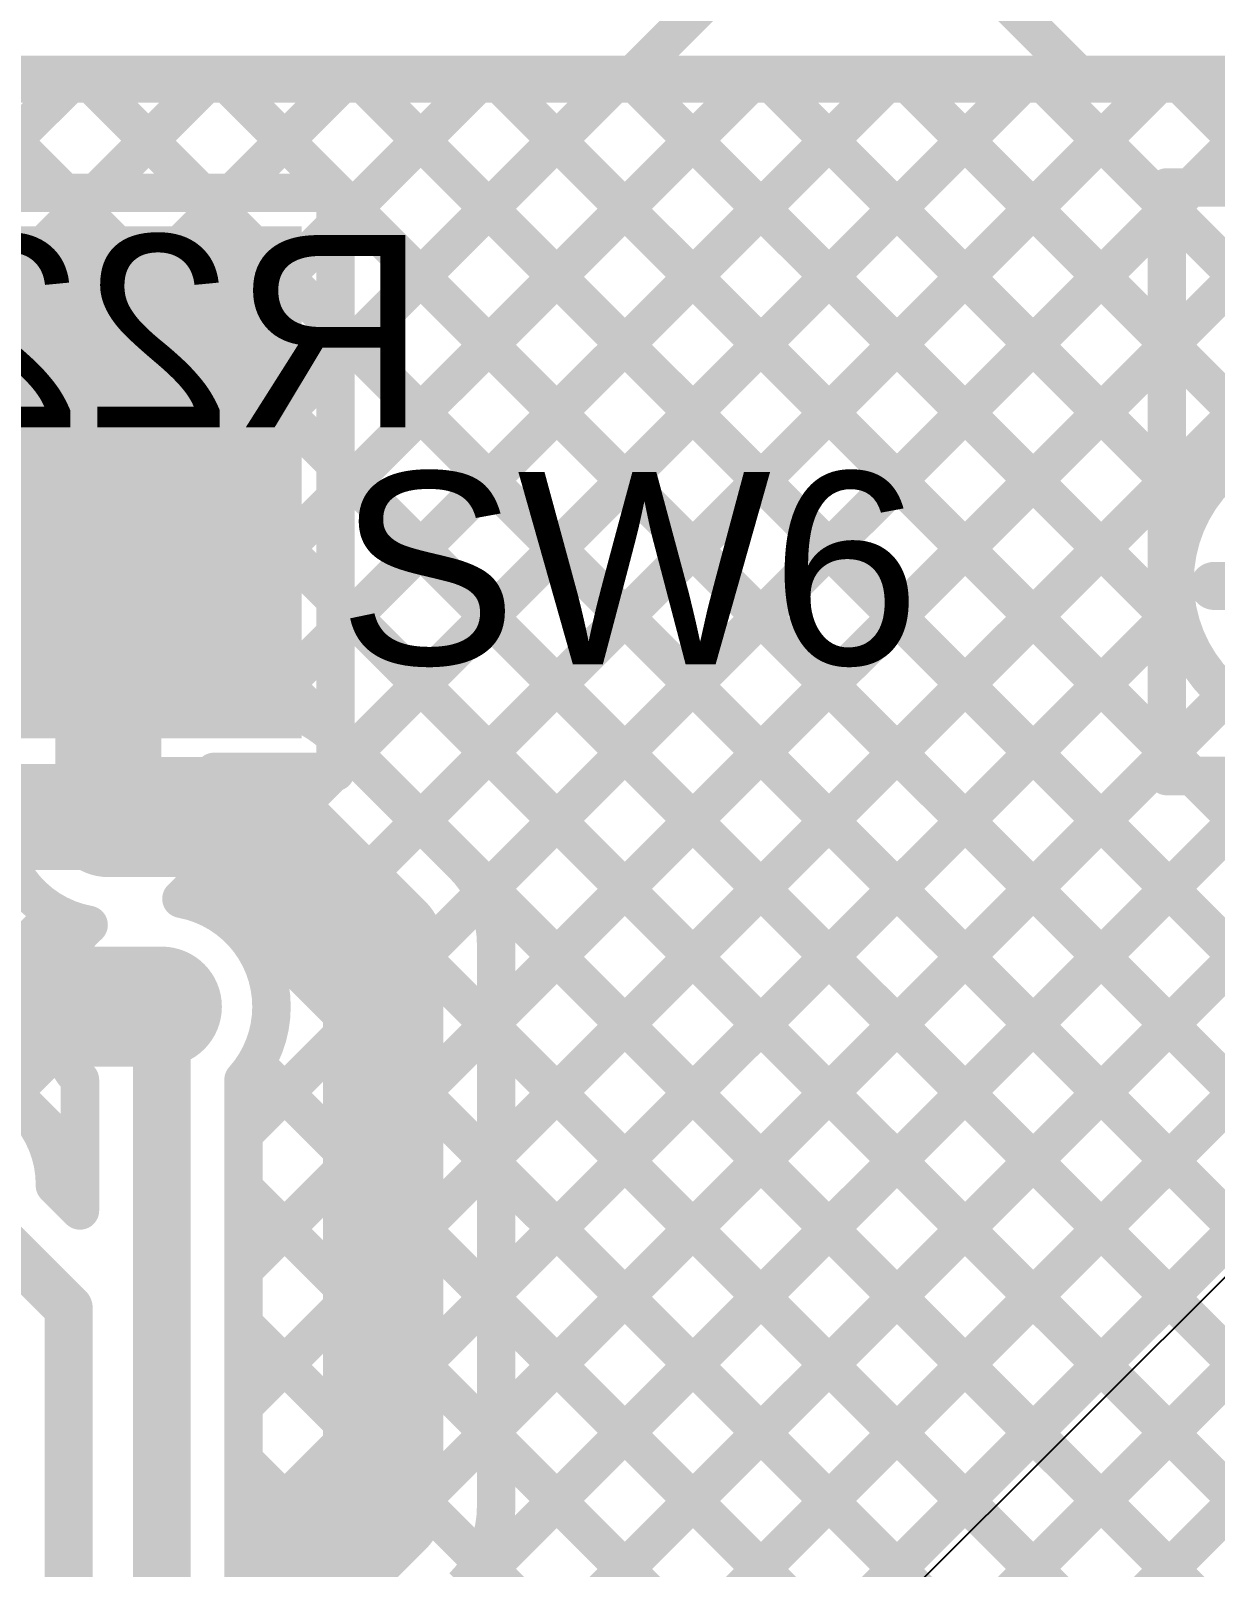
# Model space of a CAD drawing. Header units: millimetres. Extents: x 0 to 214, y 0 to 214.
# Drawn here: x 3.1058 to 3.3519, y 3.4104 to 3.7299 of the extents above; entities that cross this region are included whole.
import ezdxf

# ---------------------------------------------------------------- set-up
doc = ezdxf.new("R2010")
doc.units = ezdxf.units.MM
doc.header["$MEASUREMENT"] = 0
for name, color, linetype in [('BottomLayer', 5, 'Continuous'), ('BottomOverlay', 54, 'Continuous'), ('BottomSolder', 6, 'Continuous'), ('TopLayer', 1, 'Continuous'), ('TopOverlay', 2, 'Continuous'), ('TopPaste', 8, 'Continuous'), ('TopSolder', 216, 'Continuous'), ('ViaHoleLayer', 16, 'Continuous')]:
    doc.layers.add(name, color=color, linetype=linetype)
doc.styles.add('Arial', font='', dxfattribs={"height": 0.2})
doc.styles.get('Arial').set_extended_font_data('Arial')

# ---------------------------------------------------------------- blocks, each defined once
blk = doc.blocks.new('TL3300CF160Q_149')
at = {"layer": 'TopOverlay', "const_width": 0.00787}
blk.add_lwpolyline([(-0.186, 0.241), (-0.222, 0.205)], dxfattribs=at)
at = {"layer": 'TopOverlay', "const_width": 0.00394}
blk.add_lwpolyline([(-0.22397, 0.205, 1), (-0.22003, 0.205, 1)], format="xyb", close=True, dxfattribs=at)
blk = doc.blocks.new('TL3300CF160Q_182')
at = {"layer": 'TopLayer'}
blk.add_hatch(color=1, dxfattribs=at).paths.add_polyline_path([(-0.25591, -0.13386), (-0.35433, -0.13386), (-0.35433, -0.06299), (-0.25591, -0.06299)])
at = {"layer": 'TopPaste'}
blk.add_hatch(color=8, dxfattribs=at).paths.add_polyline_path([(-0.25591, -0.13386), (-0.35433, -0.13386), (-0.35433, -0.06299), (-0.25591, -0.06299)])
at = {"layer": 'TopSolder'}
blk.add_hatch(color=216, dxfattribs=at).paths.add_polyline_path([(-0.25191, -0.13786), (-0.35833, -0.13786), (-0.35833, -0.05899), (-0.25191, -0.05899)])
at = {"layer": 'TopOverlay', "const_width": 0.00787}
blk.add_lwpolyline([(-0.222, -0.205), (-0.186, -0.241)], dxfattribs=at)
at = {"layer": 'TopOverlay', "const_width": 0.00394}
blk.add_lwpolyline([(-0.22397, -0.205, 1), (-0.22003, -0.205, 1)], format="xyb", close=True, dxfattribs=at)

msp = doc.modelspace()

# ---------------------------------------------------------------- hatches: boundary and pattern name
at = {"layer": 'BottomLayer'}
h = msp.add_hatch(color=5, dxfattribs=at)
edge = h.paths.add_edge_path()
edge.add_arc((3.1219, 3.56645), 0.01181, 0, 360)
h = msp.add_hatch(color=5, dxfattribs=at)
edge = h.paths.add_edge_path()
edge.add_arc((3.133, 3.527), 0.01181, 0, 360)
at = {"layer": 'BottomSolder'}
h = msp.add_hatch(color=6, dxfattribs=at)
edge = h.paths.add_edge_path()
edge.add_arc((3.133, 3.527), 0.00991, 0, 360)
at = {"layer": 'TopLayer'}
h = msp.add_hatch(color=1, dxfattribs=at)
edge = h.paths.add_edge_path()
edge.add_arc((3.1219, 3.56645), 0.01181, 0, 360)
h = msp.add_hatch(color=1, dxfattribs=at)
edge = h.paths.add_edge_path()
edge.add_arc((3.133, 3.527), 0.01181, 0, 360)
at = {"layer": 'TopSolder'}
h = msp.add_hatch(color=216, dxfattribs=at)
edge = h.paths.add_edge_path()
edge.add_arc((3.133, 3.527), 0.00991, 0, 360)
at = {"layer": 'ViaHoleLayer'}
h = msp.add_hatch(color=16, dxfattribs=at)
edge = h.paths.add_edge_path()
edge.add_arc((3.1219, 3.56645), 0.00591, 0, 360)
h = msp.add_hatch(color=16, dxfattribs=at)
edge = h.paths.add_edge_path()
edge.add_arc((3.133, 3.527), 0.00591, 0, 360)

# ---------------------------------------------------------------- linework, layer by layer
at = {"layer": 'BottomLayer'}
for points, const_width in [([(3.02777, 3.72077), (3.46199, 3.72077)], 0.008), ([(3.05998, 3.72077), (3.41104, 3.36971)], 0.008), ([(3.0779, 3.68301), (3.11566, 3.72077)], 0.008), ([(3.0779, 3.62644), (3.17223, 3.72077)], 0.008), ([(3.0779, 3.59816), (3.20051, 3.72077)], 0.008), ([(3.0779, 3.65472), (3.14394, 3.72077)], 0.008), ([(3.08826, 3.72077), (3.62003, 3.189)], 0.008), ([(3.09647, 3.58845), (3.2288, 3.72077)], 0.008), ([(3.11655, 3.72077), (3.60664, 3.23068)], 0.008), ([(3.12625, 3.58995), (3.25708, 3.72077)], 0.008), ([(3.14483, 3.72077), (3.60664, 3.25896)], 0.008), ([(3.15446, 3.58987), (3.28537, 3.72077)], 0.008), ([(3.17256, 3.57968), (3.31365, 3.72077)], 0.008), ([(3.17311, 3.72077), (3.60664, 3.28725)], 0.008), ([(3.1867, 3.56554), (3.34193, 3.72077)], 0.008), ([(3.2, 3.55055), (3.37022, 3.72077)], 0.008), ([(3.2014, 3.72077), (3.60664, 3.31553)], 0.008), ([(3.2025, 3.52477), (3.3985, 3.72077)], 0.008), ([(3.2025, 3.49649), (3.42679, 3.72077)], 0.008), ([(3.22968, 3.72077), (3.34523, 3.60523)], 0.008), ([(3.25797, 3.72077), (3.3477, 3.63104)], 0.008), ([(3.28625, 3.72077), (3.36285, 3.64418)], 0.008), ([(3.31454, 3.72077), (3.38886, 3.64645)], 0.008), ([(3.34282, 3.72077), (3.41715, 3.64645)], 0.008), ([(3.0779, 3.67457), (3.38247, 3.37)], 0.008), ([(3.0779, 3.64629), (3.13424, 3.58995)], 0.008), ([(3.0779, 3.61801), (3.10746, 3.58845)], 0.008), ([(3.35174, 3.6145), (3.37355, 3.6145)], 0.01), ([(3.2025, 3.4682), (3.34403, 3.60973)], 0.008), ([(3.2025, 3.43992), (3.35441, 3.59183)], 0.008), ([(3.0779, 3.58845), (3.11363, 3.58845)], 0.008), ([(3.1219, 3.58995), (3.15255, 3.58995)], 0.008), ([(3.16087, 3.37), (3.37531, 3.58445)], 0.008), ([(3.18915, 3.37), (3.4036, 3.58445)], 0.008), ([(3.21744, 3.37), (3.43188, 3.58445)], 0.008), ([(3.24572, 3.37), (3.46017, 3.58445)], 0.008), ([(3.16919, 3.58305), (3.1956, 3.55663)], 0.008), ([(3.274, 3.37), (3.48795, 3.58395)], 0.008), ([(3.274, 3.37), (3.48795, 3.58395)], 0.008), ([(3.30229, 3.37), (3.51623, 3.58395)], 0.008), ([(3.1219, 3.56645), (3.15255, 3.56645)], 0.025), ([(3.15255, 3.56645), (3.179, 3.54)], 0.025), ([(3.0659, 3.56645), (3.1219, 3.56645)], 0.022), ([(3.179, 3.423), (3.179, 3.54)], 0.025), ([(3.2025, 3.423), (3.2025, 3.54)], 0.008), ([(2.153, 3.527), (3.133, 3.527)], 0.025), ([(3.2025, 3.52169), (3.35419, 3.37)], 0.008), ([(3.2025, 3.4934), (3.3259, 3.37)], 0.008), ([(3.2025, 3.46512), (3.29762, 3.37)], 0.008), ([(3.2025, 3.43683), (3.26933, 3.37)], 0.008), ([(3.149, 3.393), (3.179, 3.423)], 0.025), ([(3.19951, 3.41154), (3.24105, 3.37)], 0.008)]:
    msp.add_lwpolyline(points, dxfattribs=dict(at, const_width=const_width))
for points, const_width in [([(3.11366, 3.72077, 1), (3.11766, 3.72077, 1)], 0.004), ([(3.11455, 3.72077, 1), (3.11855, 3.72077, 1)], 0.004), ([(3.14194, 3.72077, 1), (3.14594, 3.72077, 1)], 0.004), ([(3.14283, 3.72077, 1), (3.14683, 3.72077, 1)], 0.004), ([(3.17023, 3.72077, 1), (3.17423, 3.72077, 1)], 0.004), ([(3.17111, 3.72077, 1), (3.17511, 3.72077, 1)], 0.004), ([(3.19851, 3.72077, 1), (3.20251, 3.72077, 1)], 0.004), ([(3.1994, 3.72077, 1), (3.2034, 3.72077, 1)], 0.004), ([(3.2268, 3.72077, 1), (3.2308, 3.72077, 1)], 0.004), ([(3.22768, 3.72077, 1), (3.23168, 3.72077, 1)], 0.004), ([(3.25508, 3.72077, 1), (3.25908, 3.72077, 1)], 0.004), ([(3.25597, 3.72077, 1), (3.25997, 3.72077, 1)], 0.004), ([(3.28337, 3.72077, 1), (3.28737, 3.72077, 1)], 0.004), ([(3.28425, 3.72077, 1), (3.28825, 3.72077, 1)], 0.004), ([(3.31165, 3.72077, 1), (3.31565, 3.72077, 1)], 0.004), ([(3.31254, 3.72077, 1), (3.31654, 3.72077, 1)], 0.004), ([(3.33993, 3.72077, 1), (3.34393, 3.72077, 1)], 0.004), ([(3.34082, 3.72077, 1), (3.34482, 3.72077, 1)], 0.004), ([(3.3457, 3.63104, 1), (3.3497, 3.63104, 1)], 0.004), ([(3.34924, 3.6145, 1), (3.35424, 3.6145, 1)], 0.005), ([(3.34203, 3.60973, 1), (3.34603, 3.60973, 1)], 0.004), ([(3.34323, 3.60523, 1), (3.34723, 3.60523, 1)], 0.004), ([(3.35241, 3.59183, 1), (3.35641, 3.59183, 1)], 0.004), ([(3.10546, 3.58845, 1), (3.10946, 3.58845, 1)], 0.004), ([(3.11163, 3.58845, 1), (3.11563, 3.58845, 1)], 0.004), ([(3.11163, 3.58845, 1), (3.11563, 3.58845, 1)], 0.004), ([(3.1199, 3.58995, 1), (3.1239, 3.58995, 1)], 0.004), ([(3.1199, 3.58995, 1), (3.1239, 3.58995, 1)], 0.004), ([(3.12425, 3.58995, 1), (3.12825, 3.58995, 1)], 0.004), ([(3.13224, 3.58995, 1), (3.13624, 3.58995, 1)], 0.004), ([(3.15055, 3.58995, 1), (3.15455, 3.58995, 1)], 0.004), ([(3.15055, 3.58995, 1), (3.15455, 3.58995, 1)], 0.004), ([(3.15055, 3.58995, 1), (3.15455, 3.58995, 1)], 0.004), ([(3.15246, 3.58987, 1), (3.15646, 3.58987, 1)], 0.004), ([(3.16717, 3.58306, 1), (3.17117, 3.58306, 1)], 0.004), ([(3.16719, 3.58305, 1), (3.17119, 3.58305, 1)], 0.004), ([(3.16719, 3.58305, 1), (3.17119, 3.58305, 1)], 0.004), ([(3.17056, 3.57968, 1), (3.17456, 3.57968, 1)], 0.004), ([(3.11565, 3.56645, 1), (3.12815, 3.56645, 1)], 0.0125), ([(3.1463, 3.56645, 1), (3.1588, 3.56645, 1)], 0.0125), ([(3.1463, 3.56645, 1), (3.1588, 3.56645, 1)], 0.0125), ([(3.1164, 3.56645, 1), (3.1274, 3.56645, 1)], 0.011), ([(3.1847, 3.56554, 1), (3.1887, 3.56554, 1)], 0.004), ([(3.1936, 3.55663, 1), (3.1976, 3.55663, 1)], 0.004), ([(3.1936, 3.55663, 1), (3.1976, 3.55663, 1)], 0.004), ([(3.19362, 3.55662, 1), (3.19762, 3.55662, 1)], 0.004), ([(3.198, 3.55055, 1), (3.202, 3.55055, 1)], 0.004), ([(3.17275, 3.54, 1), (3.18525, 3.54, 1)], 0.0125), ([(3.17275, 3.54, 1), (3.18525, 3.54, 1)], 0.0125), ([(3.2005, 3.54, 1), (3.2045, 3.54, 1)], 0.004), ([(3.2005, 3.54, 1), (3.2045, 3.54, 1)], 0.004), ([(3.2005, 3.54, 1), (3.2045, 3.54, 1)], 0.004), ([(3.12675, 3.527, 1), (3.13925, 3.527, 1)], 0.0125), ([(3.2005, 3.52477, 1), (3.2045, 3.52477, 1)], 0.004), ([(3.2005, 3.52169, 1), (3.2045, 3.52169, 1)], 0.004), ([(3.2005, 3.49649, 1), (3.2045, 3.49649, 1)], 0.004), ([(3.2005, 3.4934, 1), (3.2045, 3.4934, 1)], 0.004), ([(3.2005, 3.4682, 1), (3.2045, 3.4682, 1)], 0.004), ([(3.2005, 3.46512, 1), (3.2045, 3.46512, 1)], 0.004), ([(3.2005, 3.43992, 1), (3.2045, 3.43992, 1)], 0.004), ([(3.2005, 3.43683, 1), (3.2045, 3.43683, 1)], 0.004), ([(3.17275, 3.423, 1), (3.18525, 3.423, 1)], 0.0125), ([(3.17275, 3.423, 1), (3.18525, 3.423, 1)], 0.0125), ([(3.2005, 3.423, 1), (3.2045, 3.423, 1)], 0.004), ([(3.2005, 3.423, 1), (3.2045, 3.423, 1)], 0.004), ([(3.2005, 3.423, 1), (3.2045, 3.423, 1)], 0.004), ([(3.19751, 3.41154, 1), (3.20151, 3.41154, 1)], 0.004)]:
    msp.add_lwpolyline(points, format="xyb", close=True, dxfattribs=dict(at, const_width=const_width))
at = {"layer": 'BottomLayer', "const_width": 0.008}
for points in [[(3.37449, 3.58445, -1), (3.37449, 3.64645)], [(3.11363, 3.58845, -0.090048), (3.1219, 3.58995)], [(3.15255, 3.58995, -0.199188), (3.16919, 3.58305)], [(3.15255, 3.58995, -0.198912), (3.16917, 3.58306)], [(3.1956, 3.55663, -0.199188), (3.2025, 3.54)], [(3.19562, 3.55662, -0.198912), (3.2025, 3.54)], [(3.2025, 3.423, -0.199188), (3.1956, 3.40637)], [(3.2025, 3.423, -0.198912), (3.19562, 3.40638)]]:
    msp.add_lwpolyline(points, format="xyb", dxfattribs=at)
at = {"layer": 'BottomSolder'}
msp.add_line((0.01449, 0.13433), (214.06023, 213.98652), dxfattribs=at)
at = {"layer": 'TopLayer'}
for points, const_width in [([(2.98598, 3.719), (3.39111, 3.719)], 0.008), ([(3.09003, 3.719), (3.11278, 3.69625)], 0.008), ([(3.09114, 3.69625), (3.11389, 3.719)], 0.008), ([(3.11832, 3.719), (3.14107, 3.69625)], 0.008), ([(3.11942, 3.69625), (3.14217, 3.719)], 0.008), ([(3.1466, 3.719), (3.4976, 3.368)], 0.008), ([(3.14771, 3.69625), (3.17046, 3.719)], 0.008), ([(3.15482, 3.53366), (3.34016, 3.719)], 0.008), ([(3.1691, 3.66108), (3.22702, 3.719)], 0.008), ([(3.1691, 3.68936), (3.19874, 3.719)], 0.008), ([(3.1691, 3.63279), (3.25531, 3.719)], 0.008), ([(3.1691, 3.60451), (3.28359, 3.719)], 0.008), ([(3.1691, 3.57622), (3.31188, 3.719)], 0.008), ([(3.17489, 3.719), (3.52589, 3.368)], 0.008), ([(3.20317, 3.719), (3.34188, 3.58029)], 0.008), ([(3.23146, 3.719), (3.34188, 3.60857)], 0.008), ([(3.25974, 3.719), (3.34188, 3.63686)], 0.008), ([(3.28802, 3.719), (3.34188, 3.66514)], 0.008), ([(3.31631, 3.719), (3.34188, 3.69343)], 0.008), ([(3.34459, 3.719), (3.36624, 3.69735)], 0.008), ([(3.3468, 3.69735), (3.36845, 3.719)], 0.008), ([(3.07623, 3.69625), (3.1691, 3.69625)], 0.008), ([(3.1691, 3.57583), (3.1691, 3.69625)], 0.008), ([(3.34188, 3.69735), (3.39944, 3.69735)], 0.008), ([(3.34188, 3.69244), (3.3468, 3.69735)], 0.008), ([(3.34188, 3.57496), (3.34188, 3.69735)], 0.008), ([(3.15, 3.50055), (3.34188, 3.69244)], 0.008), ([(3.1691, 3.66822), (3.46932, 3.368)], 0.008), ([(2.97276, 3.66657), (3.11028, 3.52905)], 0.008), ([(3.15, 3.47227), (3.34188, 3.66415)], 0.008), ([(3.30029, 3.368), (3.58218, 3.64989)], 0.008), ([(3.1219, 3.56645), (3.1219, 3.63575)], 0.022), ([(3.1691, 3.63993), (3.44103, 3.368)], 0.008), ([(2.97276, 3.63829), (3.116, 3.49505)], 0.008), ([(3.15, 3.44399), (3.34188, 3.63587)], 0.008), ([(3.1691, 3.61165), (3.41275, 3.368)], 0.008), ([(3.15, 3.4157), (3.34188, 3.60758)], 0.008), ([(3.1691, 3.58337), (3.38447, 3.368)], 0.008), ([(3.15, 3.38742), (3.34188, 3.5793)], 0.008), ([(3.34188, 3.58029), (3.34721, 3.57496)], 0.008), ([(3.14117, 3.5483), (3.16871, 3.57583)], 0.008), ([(3.1439, 3.57583), (3.1691, 3.57583)], 0.008), ([(3.1439, 3.57247), (3.1439, 3.57583)], 0.008), ([(3.14836, 3.57583), (3.35619, 3.368)], 0.008), ([(3.15, 3.35913), (3.36583, 3.57496)], 0.008), ([(3.15, 3.33085), (3.39411, 3.57496)], 0.008), ([(3.15, 3.30256), (3.4224, 3.57496)], 0.008), ([(3.24372, 3.368), (3.45068, 3.57496)], 0.008), ([(3.272, 3.368), (3.47896, 3.57496)], 0.008), ([(3.272, 3.368), (3.47896, 3.57496)], 0.008), ([(3.34188, 3.57496), (3.48101, 3.57496)], 0.008), ([(3.34721, 3.57496), (3.55417, 3.368)], 0.008), ([(3.14136, 3.55455), (3.3279, 3.368)], 0.008), ([(2.98109, 3.4165), (3.111, 3.54641)], 0.008), ([(3.133, 3.2508), (3.133, 3.527)], 0.012), ([(3.10136, 3.50849), (3.1117, 3.51883)], 0.008), ([(3.15248, 3.51514), (3.29962, 3.368)], 0.008), ([(3.116, 3.48463), (3.116, 3.51179)], 0.008), ([(3.15, 3.29647), (3.15, 3.51179)], 0.008), ([(3.11089, 3.48973), (3.116, 3.49484)], 0.008), ([(3.088, 3.49), (3.11366, 3.46434)], 0.01), ([(3.11081, 3.48982), (3.116, 3.48463)], 0.008), ([(3.15, 3.48934), (3.27134, 3.368)], 0.008), ([(3.11366, 3.22928), (3.11366, 3.46434)], 0.01), ([(3.15, 3.46105), (3.24305, 3.368)], 0.008), ([(3.15, 3.43277), (3.21823, 3.36454)], 0.008)]:
    msp.add_lwpolyline(points, dxfattribs=dict(at, const_width=const_width))
for points, const_width in [([(3.11189, 3.719, 1), (3.11589, 3.719, 1)], 0.004), ([(3.11632, 3.719, 1), (3.12032, 3.719, 1)], 0.004), ([(3.14017, 3.719, 1), (3.14417, 3.719, 1)], 0.004), ([(3.1446, 3.719, 1), (3.1486, 3.719, 1)], 0.004), ([(3.16846, 3.719, 1), (3.17246, 3.719, 1)], 0.004), ([(3.17289, 3.719, 1), (3.17689, 3.719, 1)], 0.004), ([(3.19674, 3.719, 1), (3.20074, 3.719, 1)], 0.004), ([(3.20117, 3.719, 1), (3.20517, 3.719, 1)], 0.004), ([(3.22502, 3.719, 1), (3.22902, 3.719, 1)], 0.004), ([(3.22946, 3.719, 1), (3.23346, 3.719, 1)], 0.004), ([(3.25331, 3.719, 1), (3.25731, 3.719, 1)], 0.004), ([(3.25774, 3.719, 1), (3.26174, 3.719, 1)], 0.004), ([(3.28159, 3.719, 1), (3.28559, 3.719, 1)], 0.004), ([(3.28602, 3.719, 1), (3.29002, 3.719, 1)], 0.004), ([(3.30988, 3.719, 1), (3.31388, 3.719, 1)], 0.004), ([(3.31431, 3.719, 1), (3.31831, 3.719, 1)], 0.004), ([(3.33816, 3.719, 1), (3.34216, 3.719, 1)], 0.004), ([(3.34259, 3.719, 1), (3.34659, 3.719, 1)], 0.004), ([(3.11078, 3.69625, 1), (3.11478, 3.69625, 1)], 0.004), ([(3.11742, 3.69625, 1), (3.12142, 3.69625, 1)], 0.004), ([(3.13907, 3.69625, 1), (3.14307, 3.69625, 1)], 0.004), ([(3.14571, 3.69625, 1), (3.14971, 3.69625, 1)], 0.004), ([(3.1671, 3.69625, 1), (3.1711, 3.69625, 1)], 0.004), ([(3.1671, 3.69625, 1), (3.1711, 3.69625, 1)], 0.004), ([(3.33988, 3.69735, 1), (3.34388, 3.69735, 1)], 0.004), ([(3.33988, 3.69735, 1), (3.34388, 3.69735, 1)], 0.004), ([(3.3448, 3.69735, 1), (3.3488, 3.69735, 1)], 0.004), ([(3.3448, 3.69735, 1), (3.3488, 3.69735, 1)], 0.004), ([(3.33988, 3.69343, 1), (3.34388, 3.69343, 1)], 0.004), ([(3.33988, 3.69244, 1), (3.34388, 3.69244, 1)], 0.004), ([(3.33988, 3.69244, 1), (3.34388, 3.69244, 1)], 0.004), ([(3.1671, 3.68936, 1), (3.1711, 3.68936, 1)], 0.004), ([(3.1671, 3.66822, 1), (3.1711, 3.66822, 1)], 0.004), ([(3.33988, 3.66514, 1), (3.34388, 3.66514, 1)], 0.004), ([(3.33988, 3.66415, 1), (3.34388, 3.66415, 1)], 0.004), ([(3.1671, 3.66108, 1), (3.1711, 3.66108, 1)], 0.004), ([(3.1164, 3.63575, 1), (3.1274, 3.63575, 1)], 0.011), ([(3.1671, 3.63993, 1), (3.1711, 3.63993, 1)], 0.004), ([(3.33988, 3.63686, 1), (3.34388, 3.63686, 1)], 0.004), ([(3.33988, 3.63587, 1), (3.34388, 3.63587, 1)], 0.004), ([(3.1671, 3.63279, 1), (3.1711, 3.63279, 1)], 0.004), ([(3.1671, 3.61165, 1), (3.1711, 3.61165, 1)], 0.004), ([(3.33988, 3.60857, 1), (3.34388, 3.60857, 1)], 0.004), ([(3.33988, 3.60758, 1), (3.34388, 3.60758, 1)], 0.004), ([(3.1671, 3.60451, 1), (3.1711, 3.60451, 1)], 0.004), ([(3.1671, 3.58337, 1), (3.1711, 3.58337, 1)], 0.004), ([(3.33988, 3.58029, 1), (3.34388, 3.58029, 1)], 0.004), ([(3.33988, 3.58029, 1), (3.34388, 3.58029, 1)], 0.004), ([(3.33988, 3.5793, 1), (3.34388, 3.5793, 1)], 0.004), ([(3.1419, 3.57583, 1), (3.1459, 3.57583, 1)], 0.004), ([(3.1419, 3.57583, 1), (3.1459, 3.57583, 1)], 0.004), ([(3.14636, 3.57583, 1), (3.15036, 3.57583, 1)], 0.004), ([(3.1667, 3.57583, 1), (3.1707, 3.57583, 1)], 0.004), ([(3.1671, 3.57622, 1), (3.1711, 3.57622, 1)], 0.004), ([(3.1671, 3.57583, 1), (3.1711, 3.57583, 1)], 0.004), ([(3.1671, 3.57583, 1), (3.1711, 3.57583, 1)], 0.004), ([(3.33988, 3.57496, 1), (3.34388, 3.57496, 1)], 0.004), ([(3.33988, 3.57496, 1), (3.34388, 3.57496, 1)], 0.004), ([(3.34521, 3.57496, 1), (3.34921, 3.57496, 1)], 0.004), ([(3.34521, 3.57496, 1), (3.34921, 3.57496, 1)], 0.004), ([(3.1164, 3.56645, 1), (3.1274, 3.56645, 1)], 0.011), ([(3.1419, 3.57247, 1), (3.1459, 3.57247, 1)], 0.004), ([(3.1419, 3.57247, 1), (3.1459, 3.57247, 1)], 0.004), ([(3.14271, 3.56645, 1), (3.14671, 3.56645, 1)], 0.004), ([(3.14271, 3.56645, 1), (3.14671, 3.56645, 1)], 0.004), ([(3.13936, 3.55455, 1), (3.14336, 3.55455, 1)], 0.004), ([(3.1351, 3.54944, 1), (3.1391, 3.54944, 1)], 0.004), ([(3.1351, 3.54944, 1), (3.1391, 3.54944, 1)], 0.004), ([(3.109, 3.54641, 1), (3.113, 3.54641, 1)], 0.004), ([(3.13917, 3.5483, 1), (3.14317, 3.5483, 1)], 0.004), ([(3.1158, 3.54401, 1), (3.1198, 3.54401, 1)], 0.004), ([(3.1158, 3.54401, 1), (3.1198, 3.54401, 1)], 0.004), ([(3.15282, 3.53366, 1), (3.15682, 3.53366, 1)], 0.004), ([(3.10828, 3.52905, 1), (3.11228, 3.52905, 1)], 0.004), ([(3.13, 3.527, 1), (3.136, 3.527, 1)], 0.006), ([(3.15381, 3.527, 1), (3.15781, 3.527, 1)], 0.004), ([(3.15381, 3.527, 1), (3.15781, 3.527, 1)], 0.004), ([(3.1097, 3.51883, 1), (3.1137, 3.51883, 1)], 0.004), ([(3.15048, 3.51514, 1), (3.15448, 3.51514, 1)], 0.004), ([(3.114, 3.51179, 1), (3.118, 3.51179, 1)], 0.004), ([(3.114, 3.51179, 1), (3.118, 3.51179, 1)], 0.004), ([(3.148, 3.51179, 1), (3.152, 3.51179, 1)], 0.004), ([(3.148, 3.51179, 1), (3.152, 3.51179, 1)], 0.004), ([(3.148, 3.50055, 1), (3.152, 3.50055, 1)], 0.004), ([(3.114, 3.49505, 1), (3.118, 3.49505, 1)], 0.004), ([(3.114, 3.49484, 1), (3.118, 3.49484, 1)], 0.004), ([(3.10881, 3.49, 1), (3.11281, 3.49, 1)], 0.004), ([(3.10881, 3.48982, 1), (3.11281, 3.48982, 1)], 0.004), ([(3.10889, 3.48973, 1), (3.11289, 3.48973, 1)], 0.004), ([(3.148, 3.48934, 1), (3.152, 3.48934, 1)], 0.004), ([(3.114, 3.48463, 1), (3.118, 3.48463, 1)], 0.004), ([(3.114, 3.48463, 1), (3.118, 3.48463, 1)], 0.004), ([(3.148, 3.47227, 1), (3.152, 3.47227, 1)], 0.004), ([(3.11116, 3.46434, 1), (3.11616, 3.46434, 1)], 0.005), ([(3.11116, 3.46434, 1), (3.11616, 3.46434, 1)], 0.005), ([(3.148, 3.46105, 1), (3.152, 3.46105, 1)], 0.004), ([(3.148, 3.44399, 1), (3.152, 3.44399, 1)], 0.004), ([(3.148, 3.43277, 1), (3.152, 3.43277, 1)], 0.004), ([(3.148, 3.4157, 1), (3.152, 3.4157, 1)], 0.004)]:
    msp.add_lwpolyline(points, format="xyb", close=True, dxfattribs=dict(at, const_width=const_width))
at = {"layer": 'TopLayer', "const_width": 0.008}
for points in [[(3.1178, 3.54401, -0.439863), (3.0999, 3.57247)], [(3.1439, 3.57247, -0.066963), (3.14471, 3.56645)], [(3.14471, 3.56645, -0.213485), (3.1371, 3.54944)], [(3.1371, 3.54944, -0.362231), (3.15581, 3.527)], [(3.116, 3.51179, -0.414329), (3.1178, 3.54401)], [(3.15581, 3.527, -0.184522), (3.15, 3.51179)], [(3.08818, 3.46719, -2.427965), (3.11081, 3.49)]]:
    msp.add_lwpolyline(points, format="xyb", dxfattribs=at)
at = {"layer": 'TopSolder'}
msp.add_line((0.01449, 0.13433), (214.06023, 213.98652), dxfattribs=at)

# ---------------------------------------------------------------- block references
at = {"rotation": 90}
for name, p in [('TL3300CF160Q_182', (3.02424, 3.94116)), ('TL3300CF160Q_149', (3.53019, 3.94116))]:
    msp.add_blockref(name, p, dxfattribs=at)

# ---------------------------------------------------------------- texts
at = {"layer": 'BottomOverlay', "style": 'Arial', "text_generation_flag": 2}
msp.add_text('R22', height=0.04, dxfattribs=at).set_placement((3.18821, 3.64745))
at = {"layer": 'BottomOverlay', "style": 'Arial'}
msp.add_text('*', height=0.075, rotation=360, dxfattribs=at).set_placement((3.081, 3.57809))
at = {"layer": 'TopOverlay', "style": 'Arial'}
msp.add_text('SW6', height=0.04, dxfattribs=at).set_placement((3.16961, 3.59816))

doc.saveas('drawing.dxf')
